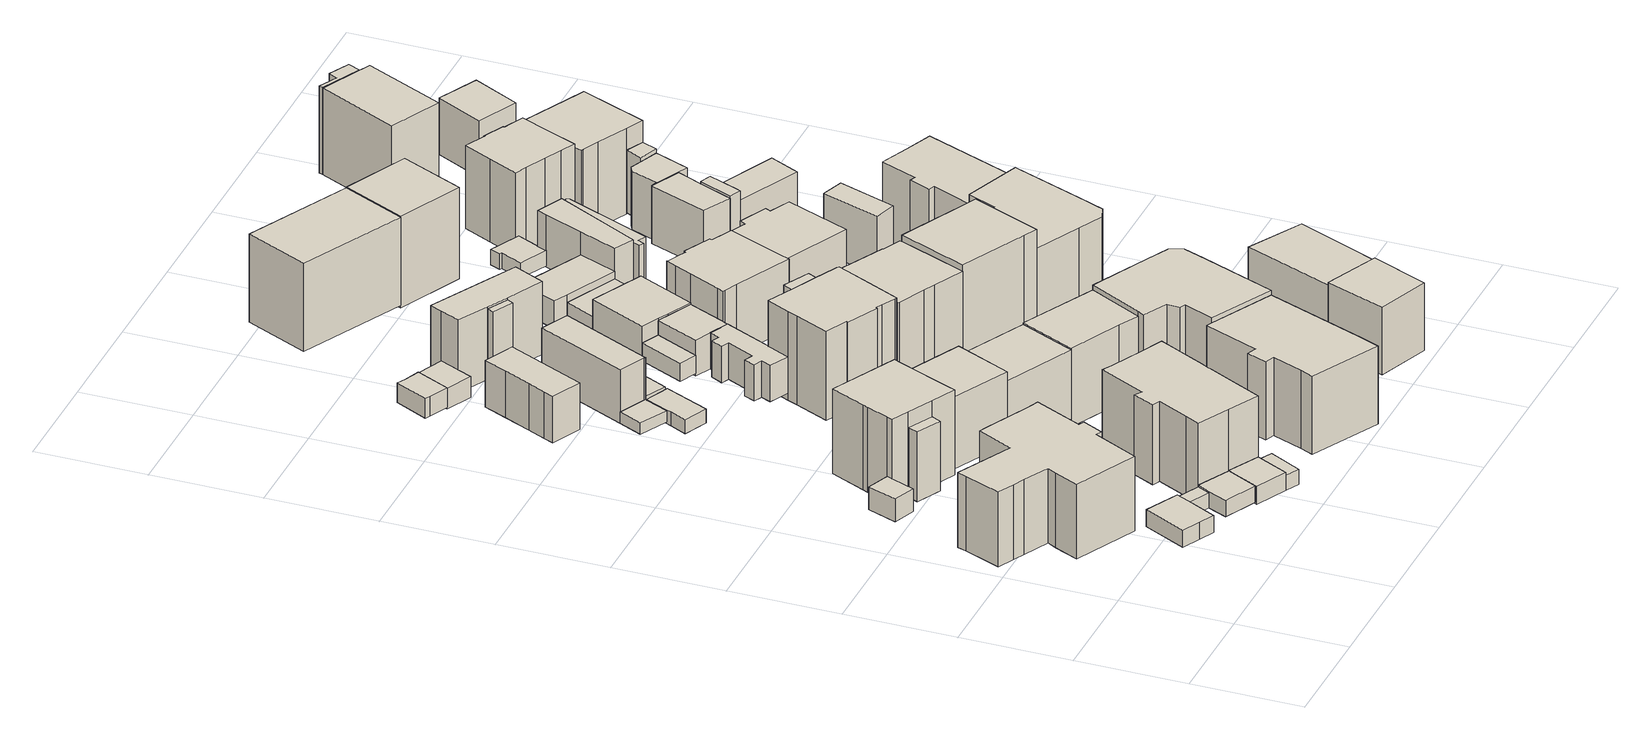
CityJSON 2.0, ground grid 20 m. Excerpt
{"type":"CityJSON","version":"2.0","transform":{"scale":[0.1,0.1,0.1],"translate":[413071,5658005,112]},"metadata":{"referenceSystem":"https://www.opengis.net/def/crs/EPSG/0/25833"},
"CityObjects":{
"building1":{"type":"Building","attributes":{"Dachtyp_tdc":"tdcFreeFormRoof","Gemeindeschluessel":14612000,"Dachneigung":28.97,"QualitaetDacherkennung":70,"Geometrietyp2DReferenz":"3000","measuredHeight":5.08,"function":"31001_9998","roofType":"5000"},"geometry":[{"type":"Solid","lod":"1","boundaries":[[[[0,1,2,3,4]],[[5,6,7,8,9]],[[4,6,5,0]],[[3,7,6,4]],[[2,8,7,3]],[[1,9,8,2]],[[0,5,9,1]]]]}]},
"building2":{"type":"Building","attributes":{"Dachtyp_tdc":"tdcFreeFormRoof","Gemeindeschluessel":14612000,"Dachneigung":12.98,"QualitaetDacherkennung":11,"Geometrietyp2DReferenz":"3000","measuredHeight":14.84,"function":"31001_9998","roofType":"5000"},"geometry":[{"type":"Solid","lod":"1","boundaries":[[[[10,11,12,13,14,15,16,17,18,19,20,21,22,23,24,25,26,27,28,29]],[[30,31,32,33,34,35,36,37,38,39,40,41,42,43,44,45,46,47,48,49]],[[29,31,30,10]],[[28,32,31,29]],[[27,33,32,28]],[[26,34,33,27]],[[25,35,34,26]],[[24,36,35,25]],[[23,37,36,24]],[[22,38,37,23]],[[21,39,38,22]],[[20,40,39,21]],[[19,41,40,20]],[[18,42,41,19]],[[17,43,42,18]],[[16,44,43,17]],[[15,45,44,16]],[[14,46,45,15]],[[13,47,46,14]],[[12,48,47,13]],[[11,49,48,12]],[[10,30,49,11]]]]}]},
"building3":{"type":"Building","attributes":{"Dachtyp_tdc":"tdcPolyFlatRoof","Gemeindeschluessel":14612000,"Dachneigung":4.79,"QualitaetDacherkennung":86,"Geometrietyp2DReferenz":"3000","measuredHeight":3.62,"function":"31001_9998","roofType":"2100"},"geometry":[{"type":"Solid","lod":"1","boundaries":[[[[50,51,52,53,54,55]],[[56,57,58,59,60,61]],[[55,57,56,50]],[[54,58,57,55]],[[53,59,58,54]],[[52,60,59,53]],[[51,61,60,52]],[[50,56,61,51]]]]}]},
"building4":{"type":"Building","attributes":{"Dachtyp_tdc":"tdcPolyFlatRoof","Gemeindeschluessel":14612000,"Dachneigung":4.87,"QualitaetDacherkennung":58,"Geometrietyp2DReferenz":"3000","measuredHeight":2.89,"function":"31001_9998","roofType":"2100"},"geometry":[{"type":"Solid","lod":"1","boundaries":[[[[62,63,64,65]],[[66,67,60,59]],[[65,67,66,62]],[[64,60,67,65]],[[63,59,60,64]],[[62,66,59,63]]]]}]},
"building5":{"type":"Building","attributes":{"Dachtyp_tdc":"tdcPolyFlatRoof","Gemeindeschluessel":14612000,"Dachneigung":4.2,"QualitaetDacherkennung":63,"Geometrietyp2DReferenz":"3000","measuredHeight":3.38,"function":"31001_9998","roofType":"2100"},"geometry":[{"type":"Solid","lod":"1","boundaries":[[[[68,69,70,71,72]],[[73,67,66,74,75]],[[72,67,73,68]],[[71,66,67,72]],[[70,74,66,71]],[[69,75,74,70]],[[68,73,75,69]]]]}]},
"building6":{"type":"Building","attributes":{"Gemeindeschluessel":14612000,"Geometrietyp2DReferenz":"3000","function":"31001_9998","roofType":"9999"},"children":["building6-1","building6-2"]},
"building6-1":{"type":"BuildingPart","attributes":{"Dachtyp_tdc":"tdcGableRoof","Dachneigung":39.52,"QualitaetDacherkennung":71,"Geometrietyp2DReferenz":"3000","measuredHeight":18.84,"roofType":"3100"},"parents":["building6"],"geometry":[{"type":"Solid","lod":"1","boundaries":[[[[76,77,78,79,80,81,82,83,84,85,86]],[[87,88,89,90,91,92,93,94,95,96,97]],[[85,88,87,86]],[[84,89,88,85]],[[83,90,89,84]],[[82,91,90,83]],[[81,92,91,82]],[[80,93,92,81]],[[79,94,93,80]],[[78,95,94,79]],[[77,96,95,78]],[[76,97,96,77]],[[86,87,97,76]]]]}]},
"building6-2":{"type":"BuildingPart","attributes":{"Dachtyp_tdc":"tdcHipAndGableRoof","Dachneigung":67.77,"QualitaetDacherkennung":29,"Geometrietyp2DReferenz":"3000","measuredHeight":15.01,"roofType":"5000"},"parents":["building6"],"geometry":[{"type":"Solid","lod":"1","boundaries":[[[[98,99,100,101]],[[102,103,88,87]],[[101,102,87,98]],[[100,103,102,101]],[[99,88,103,100]],[[98,87,88,99]]]]}]},
"building7":{"type":"Building","attributes":{"Dachtyp_tdc":"tdcPolyFlatRoof","Gemeindeschluessel":14612000,"Dachneigung":4.11,"QualitaetDacherkennung":63,"Geometrietyp2DReferenz":"3000","measuredHeight":3.63,"function":"31001_9998","roofType":"2100"},"geometry":[{"type":"Solid","lod":"1","boundaries":[[[[104,105,106,107,108]],[[109,110,111,112,113]],[[108,110,109,104]],[[107,111,110,108]],[[106,112,111,107]],[[105,113,112,106]],[[104,109,113,105]]]]}]},
"building8":{"type":"Building","attributes":{"Dachtyp_tdc":"tdcPolyFlatRoof","Gemeindeschluessel":14612000,"Dachneigung":7.15,"QualitaetDacherkennung":69,"Geometrietyp2DReferenz":"3000","measuredHeight":3.94,"function":"31001_9998","roofType":"2100"},"geometry":[{"type":"Solid","lod":"1","boundaries":[[[[114,115,116,117]],[[118,119,120,121]],[[117,119,118,114]],[[116,120,119,117]],[[115,121,120,116]],[[114,118,121,115]]]]}]},
"building9":{"type":"Building","attributes":{"Dachtyp_tdc":"tdcPolyFlatRoof","Gemeindeschluessel":14612000,"Dachneigung":0,"QualitaetDacherkennung":0,"Geometrietyp2DReferenz":"3000","BezugspunktDach":"2000","measuredHeight":3,"function":"31001_9998"},"geometry":[{"type":"Solid","lod":"1","boundaries":[[[[122,123,124,125]],[[126,127,128,129]],[[125,127,126,122]],[[124,128,127,125]],[[123,129,128,124]],[[122,126,129,123]]]]}]},
"building10":{"type":"Building","attributes":{"Dachtyp_tdc":"tdcPolyFlatRoof","Gemeindeschluessel":14612000,"Dachneigung":3.22,"QualitaetDacherkennung":76,"Geometrietyp2DReferenz":"3000","measuredHeight":3.01,"function":"31001_9998","roofType":"2100"},"geometry":[{"type":"Solid","lod":"1","boundaries":[[[[130,131,132,133]],[[134,113,112,135]],[[133,113,134,130]],[[132,112,113,133]],[[131,135,112,132]],[[130,134,135,131]]]]}]},
"building11":{"type":"Building","attributes":{"Dachtyp_tdc":"tdcPolyFlatRoof","Gemeindeschluessel":14612000,"Dachneigung":4.57,"QualitaetDacherkennung":74,"Geometrietyp2DReferenz":"3000","measuredHeight":4.36,"function":"31001_9998","roofType":"2100"},"geometry":[{"type":"Solid","lod":"1","boundaries":[[[[136,137,138,139]],[[140,141,142,143]],[[139,141,140,136]],[[138,142,141,139]],[[137,143,142,138]],[[136,140,143,137]]]]}]},
"building12":{"type":"Building","attributes":{"Dachtyp_tdc":"tdcPolyFlatRoof","Gemeindeschluessel":14612000,"Dachneigung":24.05,"QualitaetDacherkennung":60,"Geometrietyp2DReferenz":"3000","measuredHeight":4.65,"function":"31001_9998","roofType":"2100"},"geometry":[{"type":"Solid","lod":"1","boundaries":[[[[144,145,146,147,148,149,150]],[[151,152,153,154,155,156,157]],[[150,152,151,144]],[[149,153,152,150]],[[148,154,153,149]],[[147,155,154,148]],[[146,156,155,147]],[[145,157,156,146]],[[144,151,157,145]]]]}]},
"building13":{"type":"Building","attributes":{"Dachtyp_tdc":"tdcFreeFormRoof","Gemeindeschluessel":14612000,"Dachneigung":0.063,"QualitaetDacherkennung":58,"Geometrietyp2DReferenz":"3000","measuredHeight":9.93,"function":"31001_9998","roofType":"5000"},"geometry":[{"type":"Solid","lod":"1","boundaries":[[[[158,159,160,161,162,163,164]],[[165,166,167,168,169,170,171]],[[164,166,165,158]],[[163,167,166,164]],[[162,168,167,163]],[[161,169,168,162]],[[160,170,169,161]],[[159,171,170,160]],[[158,165,171,159]]]]}]},
"building14":{"type":"Building","attributes":{"Dachtyp_tdc":"tdcPolyFlatRoof","Gemeindeschluessel":14612000,"Dachneigung":0,"QualitaetDacherkennung":59,"Geometrietyp2DReferenz":"3000","measuredHeight":2.16,"function":"31001_9998","roofType":"1000"},"geometry":[{"type":"Solid","lod":"1","boundaries":[[[[172,173,174,175,176,177]],[[178,179,180,181,182,183]],[[177,179,178,172]],[[176,180,179,177]],[[175,181,180,176]],[[174,182,181,175]],[[173,183,182,174]],[[172,178,183,173]]]]}]},
"building15":{"type":"Building","attributes":{"Dachtyp_tdc":"tdcGableRoof","Gemeindeschluessel":14612000,"Dachneigung":27.13,"QualitaetDacherkennung":42,"Geometrietyp2DReferenz":"3000","measuredHeight":15.04,"function":"31001_9998","roofType":"3100"},"geometry":[{"type":"Solid","lod":"1","boundaries":[[[[184,185,186,187]],[[188,189,190,191]],[[187,189,188,184]],[[186,190,189,187]],[[185,191,190,186]],[[184,188,191,185]]]]}]},
"building16":{"type":"Building","attributes":{"Dachtyp_tdc":"tdcPolyFlatRoof","Gemeindeschluessel":14612000,"Dachneigung":0,"QualitaetDacherkennung":62,"Geometrietyp2DReferenz":"3000","measuredHeight":3.72,"function":"31001_9998","roofType":"1000"},"geometry":[{"type":"Solid","lod":"1","boundaries":[[[[192,193,194,195,196,197]],[[198,199,200,201,202,203]],[[197,199,198,192]],[[196,200,199,197]],[[195,201,200,196]],[[194,202,201,195]],[[193,203,202,194]],[[192,198,203,193]]]]}]},
"building17":{"type":"Building","attributes":{"Dachtyp_tdc":"tdcFreeFormRoof","Gemeindeschluessel":14612000,"Dachneigung":26.58,"QualitaetDacherkennung":70,"Geometrietyp2DReferenz":"3000","measuredHeight":16.91,"function":"31001_9998","roofType":"5000"},"geometry":[{"type":"Solid","lod":"1","boundaries":[[[[204,205,206,207,208,209,210,211,212,213,214,215,216,217,218,219]],[[220,221,222,223,224,225,226,227,228,229,230,231,232,233,234,235]],[[219,221,220,204]],[[218,222,221,219]],[[217,223,222,218]],[[216,224,223,217]],[[215,225,224,216]],[[214,226,225,215]],[[213,227,226,214]],[[212,228,227,213]],[[211,229,228,212]],[[210,230,229,211]],[[209,231,230,210]],[[208,232,231,209]],[[207,233,232,208]],[[206,234,233,207]],[[205,235,234,206]],[[204,220,235,205]]]]}]},
"building18":{"type":"Building","attributes":{"Dachtyp_tdc":"tdcPolyFlatRoof","Gemeindeschluessel":14612000,"Dachneigung":6.59,"QualitaetDacherkennung":71,"Geometrietyp2DReferenz":"3000","measuredHeight":2.91,"function":"31001_2463","roofType":"2100"},"geometry":[{"type":"Solid","lod":"1","boundaries":[[[[236,237,238,239,240,241]],[[242,243,244,245,246,247]],[[241,243,242,236]],[[240,244,243,241]],[[239,245,244,240]],[[238,246,245,239]],[[237,247,246,238]],[[236,242,247,237]]]]}]},
"building19":{"type":"Building","attributes":{"Gemeindeschluessel":14612000,"Dachtyp_tdc":"tdcPolyFlatRoof","Dachneigung":0,"QualitaetDacherkennung":54,"Geometrietyp2DReferenz":"3000","measuredHeight":3.92,"function":"31001_9998","roofType":"1000"},"geometry":[{"type":"Solid","lod":"1","boundaries":[[[[248,249,250,251,252]],[[253,254,255,256,257]],[[252,254,253,248]],[[251,255,254,252]],[[250,256,255,251]],[[249,257,256,250]],[[248,253,257,249]]]]}]},
"building20":{"type":"Building","attributes":{"Dachtyp_tdc":"tdcPolyFlatRoof","Gemeindeschluessel":14612000,"Dachneigung":25.85,"QualitaetDacherkennung":70,"Geometrietyp2DReferenz":"3000","measuredHeight":11.39,"function":"31001_9998","roofType":"2100"},"geometry":[{"type":"Solid","lod":"1","boundaries":[[[[258,259,260,261,262,263]],[[180,264,265,266,182,181]],[[263,264,180,258]],[[262,265,264,263]],[[261,266,265,262]],[[260,182,266,261]],[[259,181,182,260]],[[258,180,181,259]]]]}]},
"building21":{"type":"Building","attributes":{"Dachtyp_tdc":"tdcPolyFlatRoof","Gemeindeschluessel":14612000,"Dachneigung":3.37,"QualitaetDacherkennung":34,"Geometrietyp2DReferenz":"3000","measuredHeight":2.58,"function":"31001_9998","roofType":"2100"},"geometry":[{"type":"Solid","lod":"1","boundaries":[[[[267,268,269,270]],[[271,272,273,274]],[[270,272,271,267]],[[269,273,272,270]],[[268,274,273,269]],[[267,271,274,268]]]]}]},
"building22":{"type":"Building","attributes":{"Dachtyp_tdc":"tdcGableRoof","Gemeindeschluessel":14612000,"Dachneigung":31.36,"QualitaetDacherkennung":52,"Geometrietyp2DReferenz":"3000","measuredHeight":14.71,"function":"31001_9998","roofType":"3100"},"geometry":[{"type":"Solid","lod":"1","boundaries":[[[[275,276,277,278]],[[279,280,281,282]],[[278,280,279,275]],[[277,281,280,278]],[[276,282,281,277]],[[275,279,282,276]]]]}]},
"building23":{"type":"Building","attributes":{"Gemeindeschluessel":14612000,"Geometrietyp2DReferenz":"3000","function":"31001_2463","roofType":"9999"},"children":["building23-1","building23-2"]},
"building23-1":{"type":"BuildingPart","attributes":{"Dachtyp_tdc":"tdcFreeFormRoof","Dachneigung":55.5,"QualitaetDacherkennung":16,"Geometrietyp2DReferenz":"3000","measuredHeight":4.46,"roofType":"5000"},"parents":["building23"],"geometry":[{"type":"Solid","lod":"1","boundaries":[[[[283,284,285,286]],[[287,288,289,290]],[[286,288,287,283]],[[285,289,288,286]],[[284,290,289,285]],[[283,287,290,284]]]]}]},
"building23-2":{"type":"BuildingPart","attributes":{"Dachtyp_tdc":"tdcPolyFlatRoof","Dachneigung":5.6,"QualitaetDacherkennung":72,"Geometrietyp2DReferenz":"3000","measuredHeight":2.86,"roofType":"2100"},"parents":["building23"],"geometry":[{"type":"Solid","lod":"1","boundaries":[[[[291,292,293,294,295]],[[296,297,287,290,298]],[[295,297,296,291]],[[294,287,297,295]],[[293,290,287,294]],[[292,298,290,293]],[[291,296,298,292]]]]}]},
"building24":{"type":"Building","attributes":{"Gemeindeschluessel":14612000,"Geometrietyp2DReferenz":"3000","function":"31001_9998","roofType":"9999"},"children":["building24-1","building24-2"]},
"building24-1":{"type":"BuildingPart","attributes":{"Dachtyp_tdc":"tdcFreeFormRoof","Dachneigung":40.85,"QualitaetDacherkennung":11,"Geometrietyp2DReferenz":"3000","measuredHeight":13.61,"roofType":"5000"},"parents":["building24"],"geometry":[{"type":"Solid","lod":"1","boundaries":[[[[299,300,301,302]],[[303,304,305,306]],[[301,304,303,302]],[[300,305,304,301]],[[299,306,305,300]],[[302,303,306,299]]]]}]},
"building24-2":{"type":"BuildingPart","attributes":{"Dachtyp_tdc":"tdcPolyFlatRoof","Dachneigung":4.51,"QualitaetDacherkennung":63,"Geometrietyp2DReferenz":"3000","measuredHeight":14.04,"roofType":"2100"},"parents":["building24"],"geometry":[{"type":"Solid","lod":"1","boundaries":[[[[307,308,309,310,311,312,313,314]],[[315,304,303,316,317,318,319,320]],[[314,304,315,307]],[[313,303,304,314]],[[312,316,303,313]],[[311,317,316,312]],[[310,318,317,311]],[[309,319,318,310]],[[308,320,319,309]],[[307,315,320,308]]]]}]},
"building25":{"type":"Building","attributes":{"Gemeindeschluessel":14612000,"Geometrietyp2DReferenz":"3000","function":"31001_9998","roofType":"9999"},"children":["building25-1","building25-2"]},
"building25-1":{"type":"BuildingPart","attributes":{"Dachtyp_tdc":"tdcGableRoof","Dachneigung":34.67,"QualitaetDacherkennung":58,"Geometrietyp2DReferenz":"3000","measuredHeight":17.63,"roofType":"3100"},"parents":["building25"],"geometry":[{"type":"Solid","lod":"1","boundaries":[[[[321,322,323,324]],[[325,326,327,328]],[[324,325,328,321]],[[323,326,325,324]],[[322,327,326,323]],[[321,328,327,322]]]]}]},
"building25-2":{"type":"BuildingPart","attributes":{"Dachtyp_tdc":"tdcGableRoof","Dachneigung":24.84,"QualitaetDacherkennung":71,"Geometrietyp2DReferenz":"3000","measuredHeight":18.42,"roofType":"3100"},"parents":["building25"],"geometry":[{"type":"Solid","lod":"1","boundaries":[[[[329,330,331,332,333,334,335,336,337,338,339,340,341,342,343,344,345]],[[346,347,348,349,350,351,352,353,354,328,327,355,356,357,358,359,360]],[[345,347,346,329]],[[344,348,347,345]],[[343,349,348,344]],[[342,350,349,343]],[[341,351,350,342]],[[340,352,351,341]],[[339,353,352,340]],[[338,354,353,339]],[[337,328,354,338]],[[336,327,328,337]],[[335,355,327,336]],[[334,356,355,335]],[[333,357,356,334]],[[332,358,357,333]],[[331,359,358,332]],[[330,360,359,331]],[[329,346,360,330]]]]}]},
"building26":{"type":"Building","attributes":{"Dachtyp_tdc":"tdcPolyFlatRoof","Gemeindeschluessel":14612000,"Dachneigung":0,"QualitaetDacherkennung":76,"Geometrietyp2DReferenz":"3000","measuredHeight":3.4,"function":"31001_9998","roofType":"1000"},"geometry":[{"type":"Solid","lod":"1","boundaries":[[[[361,362,363,364]],[[365,366,367,368]],[[364,366,365,361]],[[363,367,366,364]],[[362,368,367,363]],[[361,365,368,362]]]]}]},
"building27":{"type":"Building","attributes":{"Dachtyp_tdc":"tdcFreeFormRoof","Gemeindeschluessel":14612000,"Dachneigung":31.6,"QualitaetDacherkennung":63,"Geometrietyp2DReferenz":"3000","measuredHeight":17.41,"function":"31001_9998","roofType":"5000"},"geometry":[{"type":"Solid","lod":"1","boundaries":[[[[369,370,371,372,373,374,375,376,377,378,379]],[[380,381,382,383,384,385,386,387,388,389,390]],[[379,381,380,369]],[[378,382,381,379]],[[377,383,382,378]],[[376,384,383,377]],[[375,385,384,376]],[[374,386,385,375]],[[373,387,386,374]],[[372,388,387,373]],[[371,389,388,372]],[[370,390,389,371]],[[369,380,390,370]]]]}]},
"building28":{"type":"Building","attributes":{"Gemeindeschluessel":14612000,"Geometrietyp2DReferenz":"3000","function":"31001_9998","roofType":"9999"},"children":["building28-1","building28-2"]},
"building28-1":{"type":"BuildingPart","attributes":{"Dachtyp_tdc":"tdcPolyFlatRoof","Dachneigung":4.21,"QualitaetDacherkennung":42,"Geometrietyp2DReferenz":"3000","measuredHeight":6.97,"roofType":"2100"},"parents":["building28"],"geometry":[{"type":"Solid","lod":"1","boundaries":[[[[391,392,393,394,395,396,397]],[[398,399,400,401,402,403,404]],[[397,399,398,391]],[[396,400,399,397]],[[395,401,400,396]],[[394,402,401,395]],[[393,403,402,394]],[[392,404,403,393]],[[391,398,404,392]]]]}]},
"building28-2":{"type":"BuildingPart","attributes":{"Dachtyp_tdc":"tdcPolyFlatRoof","Dachneigung":4.27,"QualitaetDacherkennung":75,"Geometrietyp2DReferenz":"3000","measuredHeight":7.03,"roofType":"2100"},"parents":["building28"],"geometry":[{"type":"Solid","lod":"1","boundaries":[[[[405,406,407,408,409,410,411,412,413,414,415,416,417]],[[404,418,419,420,421,422,423,424,425,426,427,428,398]],[[417,418,404,405]],[[416,419,418,417]],[[415,420,419,416]],[[414,421,420,415]],[[413,422,421,414]],[[412,423,422,413]],[[411,424,423,412]],[[410,425,424,411]],[[409,426,425,410]],[[408,427,426,409]],[[407,428,427,408]],[[406,398,428,407]],[[405,404,398,406]]]]}]},
"building29":{"type":"Building","attributes":{"Dachtyp_tdc":"tdcGableRoof","Gemeindeschluessel":14612000,"Dachneigung":23.75,"QualitaetDacherkennung":70,"Geometrietyp2DReferenz":"3000","measuredHeight":16.08,"function":"31001_9998","roofType":"3100"},"geometry":[{"type":"Solid","lod":"1","boundaries":[[[[429,430,431,432,433,434,435]],[[436,437,438,439,440,441,442]],[[435,437,436,429]],[[434,438,437,435]],[[433,439,438,434]],[[432,440,439,433]],[[431,441,440,432]],[[430,442,441,431]],[[429,436,442,430]]]]}]},
"building30":{"type":"Building","attributes":{"Gemeindeschluessel":14612000,"Geometrietyp2DReferenz":"3000","function":"31001_9998","roofType":"9999"},"children":["building30-1","building30-2"]},
"building30-1":{"type":"BuildingPart","attributes":{"Dachtyp_tdc":"tdcGableRoof","Dachneigung":31.48,"QualitaetDacherkennung":69,"Geometrietyp2DReferenz":"3000","measuredHeight":19.11,"roofType":"3100"},"parents":["building30"],"geometry":[{"type":"Solid","lod":"1","boundaries":[[[[443,444,445,446,447,448,449,450,451,452,453,454,455,456,457]],[[458,459,460,461,462,463,464,465,466,467,468,469,470,471,472]],[[456,459,458,457]],[[455,460,459,456]],[[454,461,460,455]],[[453,462,461,454]],[[452,463,462,453]],[[451,464,463,452]],[[450,465,464,451]],[[449,466,465,450]],[[448,467,466,449]],[[447,468,467,448]],[[446,469,468,447]],[[445,470,469,446]],[[444,471,470,445]],[[443,472,471,444]],[[457,458,472,443]]]]}]},
"building30-2":{"type":"BuildingPart","attributes":{"Dachtyp_tdc":"tdcFreeFormRoof","Dachneigung":70.16,"QualitaetDacherkennung":27,"Geometrietyp2DReferenz":"3000","measuredHeight":16.49,"roofType":"5000"},"parents":["building30"],"geometry":[{"type":"Solid","lod":"1","boundaries":[[[[473,474,475,476,477,478]],[[479,480,481,482,459,458]],[[478,480,479,473]],[[477,481,480,478]],[[476,482,481,477]],[[475,459,482,476]],[[474,458,459,475]],[[473,479,458,474]]]]}]},
"building31":{"type":"Building","attributes":{"Dachtyp_tdc":"tdcPolyFlatRoof","Gemeindeschluessel":14612000,"Dachneigung":0,"QualitaetDacherkennung":79,"Geometrietyp2DReferenz":"3000","measuredHeight":6.91,"function":"31001_9998","roofType":"1000"},"geometry":[{"type":"Solid","lod":"1","boundaries":[[[[483,484,485,486,487,488,489]],[[400,490,491,492,493,402,401]],[[489,490,400,483]],[[488,491,490,489]],[[487,492,491,488]],[[486,493,492,487]],[[485,402,493,486]],[[484,401,402,485]],[[483,400,401,484]]]]}]},
"building32":{"type":"Building","attributes":{"Dachtyp_tdc":"tdcPolyFlatRoof","Gemeindeschluessel":14612000,"Dachneigung":0,"QualitaetDacherkennung":53,"Geometrietyp2DReferenz":"3000","measuredHeight":16.61,"function":"31001_9998","roofType":"1000"},"geometry":[{"type":"Solid","lod":"1","boundaries":[[[[494,495,496,497]],[[498,499,500,501]],[[497,499,498,494]],[[496,500,499,497]],[[495,501,500,496]],[[494,498,501,495]]]]}]},
"building33":{"type":"Building","attributes":{"Dachtyp_tdc":"tdcFreeFormRoof","Gemeindeschluessel":14612000,"Dachneigung":26.64,"QualitaetDacherkennung":24,"Geometrietyp2DReferenz":"3000","measuredHeight":17.65,"function":"31001_9998","roofType":"5000"},"geometry":[{"type":"Solid","lod":"1","boundaries":[[[[502,503,504,505,506,507,508,509,510,511,512,513]],[[514,515,516,517,518,519,520,521,522,523,524,525]],[[513,515,514,502]],[[512,516,515,513]],[[511,517,516,512]],[[510,518,517,511]],[[509,519,518,510]],[[508,520,519,509]],[[507,521,520,508]],[[506,522,521,507]],[[505,523,522,506]],[[504,524,523,505]],[[503,525,524,504]],[[502,514,525,503]]]]}]},
"building34":{"type":"Building","attributes":{"Dachtyp_tdc":"tdcCutGableRoof","Gemeindeschluessel":14612000,"Dachneigung":0.639,"QualitaetDacherkennung":66,"Geometrietyp2DReferenz":"3000","measuredHeight":13.72,"function":"31001_9998","roofType":"9999"},"geometry":[{"type":"Solid","lod":"1","boundaries":[[[[526,527,528,529,530,531,532,533,534,535,536,537,538,539,540,541,542,543]],[[544,545,546,547,548,549,550,551,552,553,554,555,556,557,558,559,560,561]],[[543,545,544,526]],[[542,546,545,543]],[[541,547,546,542]],[[540,548,547,541]],[[539,549,548,540]],[[538,550,549,539]],[[537,551,550,538]],[[536,552,551,537]],[[535,553,552,536]],[[534,554,553,535]],[[533,555,554,534]],[[532,556,555,533]],[[531,557,556,532]],[[530,558,557,531]],[[529,559,558,530]],[[528,560,559,529]],[[527,561,560,528]],[[526,544,561,527]]]]}]},
"building35":{"type":"Building","attributes":{"Dachtyp_tdc":"tdcPolyFlatRoof","Gemeindeschluessel":14612000,"Dachneigung":4.64,"QualitaetDacherkennung":68,"Geometrietyp2DReferenz":"3000","measuredHeight":3.99,"function":"31001_9998","roofType":"2100"},"geometry":[{"type":"Solid","lod":"1","boundaries":[[[[562,563,564,565,566]],[[491,567,568,569,492]],[[566,567,491,562]],[[565,568,567,566]],[[564,569,568,565]],[[563,492,569,564]],[[562,491,492,563]]]]}]},
"building36":{"type":"Building","attributes":{"Dachtyp_tdc":"tdcPolyFlatRoof","Gemeindeschluessel":14612000,"Dachneigung":4.26,"QualitaetDacherkennung":80,"Geometrietyp2DReferenz":"3000","measuredHeight":5.43,"function":"31001_9998","roofType":"2100"},"geometry":[{"type":"Solid","lod":"1","boundaries":[[[[570,571,572,573,574]],[[575,568,567,576,577]],[[574,568,575,570]],[[573,567,568,574]],[[572,576,567,573]],[[571,577,576,572]],[[570,575,577,571]]]]}]},
"building37":{"type":"Building","attributes":{"Dachtyp_tdc":"tdcGableRoof","Gemeindeschluessel":14612000,"Dachneigung":34.75,"QualitaetDacherkennung":77,"Geometrietyp2DReferenz":"3000","measuredHeight":21.73,"function":"31001_9998","roofType":"3100"},"geometry":[{"type":"Solid","lod":"1","boundaries":[[[[578,579,580,581,582,583]],[[584,585,586,587,588,589]],[[583,585,584,578]],[[582,586,585,583]],[[581,587,586,582]],[[580,588,587,581]],[[579,589,588,580]],[[578,584,589,579]]]]}]},
"building38":{"type":"Building","attributes":{"Dachtyp_tdc":"tdcGableRoof","Gemeindeschluessel":14612000,"Dachneigung":35.17,"QualitaetDacherkennung":52,"Geometrietyp2DReferenz":"3000","measuredHeight":14.52,"function":"31001_9998","roofType":"3100"},"geometry":[{"type":"Solid","lod":"1","boundaries":[[[[590,591,592,593]],[[594,595,596,597]],[[593,595,594,590]],[[592,596,595,593]],[[591,597,596,592]],[[590,594,597,591]]]]}]},
"building39":{"type":"Building","attributes":{"Dachtyp_tdc":"tdcFreeFormRoof","Gemeindeschluessel":14612000,"Dachneigung":23.35,"QualitaetDacherkennung":16,"Geometrietyp2DReferenz":"3000","measuredHeight":18.56,"function":"31001_9998","roofType":"5000"},"geometry":[{"type":"Solid","lod":"1","boundaries":[[[[598,599,600,601]],[[602,603,604,605]],[[601,603,602,598]],[[600,604,603,601]],[[599,605,604,600]],[[598,602,605,599]]]]}]},
"building40":{"type":"Building","attributes":{"Dachtyp_tdc":"tdcPolyFlatRoof","Gemeindeschluessel":14612000,"Dachneigung":0,"QualitaetDacherkennung":71,"Geometrietyp2DReferenz":"3000","measuredHeight":13.71,"function":"31001_9998","roofType":"1000"},"geometry":[{"type":"Solid","lod":"1","boundaries":[[[[606,607,608,609,610,611,612,613,614]],[[615,616,617,618,619,620,621,622,623]],[[614,616,615,606]],[[613,617,616,614]],[[612,618,617,613]],[[611,619,618,612]],[[610,620,619,611]],[[609,621,620,610]],[[608,622,621,609]],[[607,623,622,608]],[[606,615,623,607]]]]}]},
"building41":{"type":"Building","attributes":{"Gemeindeschluessel":14612000,"Geometrietyp2DReferenz":"3000","function":"31001_9998","roofType":"9999"},"children":["building41-1","building41-2"]},
"building41-1":{"type":"BuildingPart","attributes":{"Dachtyp_tdc":"tdcPolyFlatRoof","Dachneigung":22.25,"QualitaetDacherkennung":42,"Geometrietyp2DReferenz":"3000","measuredHeight":9.9,"roofType":"2100"},"parents":["building41"],"geometry":[{"type":"Solid","lod":"1","boundaries":[[[[624,625,626,627,628,629,630,631]],[[632,633,634,635,636,637,638,639]],[[631,633,632,624]],[[630,634,633,631]],[[629,635,634,630]],[[628,636,635,629]],[[627,637,636,628]],[[626,638,637,627]],[[625,639,638,626]],[[624,632,639,625]]]]}]},
"building41-2":{"type":"BuildingPart","attributes":{"Dachtyp_tdc":"tdcPolyFlatRoof","Dachneigung":2.77,"QualitaetDacherkennung":78,"Geometrietyp2DReferenz":"3000","measuredHeight":9.96,"roofType":"2100"},"parents":["building41"],"geometry":[{"type":"Solid","lod":"1","boundaries":[[[[640,641,642,643,644,645]],[[646,647,648,649,637,636]],[[645,647,646,640]],[[644,648,647,645]],[[643,649,648,644]],[[642,637,649,643]],[[641,636,637,642]],[[640,646,636,641]]]]}]},
"building42":{"type":"Building","attributes":{"Dachtyp_tdc":"tdcHipAndGableRoof","Gemeindeschluessel":14612000,"Dachneigung":11.36,"QualitaetDacherkennung":46,"Geometrietyp2DReferenz":"3000","measuredHeight":13.99,"function":"31001_9998","roofType":"5000"},"geometry":[{"type":"Solid","lod":"1","boundaries":[[[[650,651,652,653]],[[654,655,656,657]],[[653,655,654,650]],[[652,656,655,653]],[[651,657,656,652]],[[650,654,657,651]]]]}]},
"building43":{"type":"Building","attributes":{"Dachtyp_tdc":"tdcPolyFlatRoof","Gemeindeschluessel":14612000,"Dachneigung":3.51,"QualitaetDacherkennung":68,"Geometrietyp2DReferenz":"3000","measuredHeight":3.04,"function":"31001_9998","roofType":"2100"},"geometry":[{"type":"Solid","lod":"1","boundaries":[[[[658,659,660,661,662,663,664]],[[665,666,667,668,669,670,671]],[[664,666,665,658]],[[663,667,666,664]],[[662,668,667,663]],[[661,669,668,662]],[[660,670,669,661]],[[659,671,670,660]],[[658,665,671,659]]]]}]},
"building44":{"type":"Building","attributes":{"Dachtyp_tdc":"tdcFreeFormRoof","Gemeindeschluessel":14612000,"Dachneigung":28.77,"QualitaetDacherkennung":39,"Geometrietyp2DReferenz":"3000","measuredHeight":18.46,"function":"31001_9998","roofType":"5000"},"geometry":[{"type":"Solid","lod":"1","boundaries":[[[[672,673,674,675,676,677,678,679,680,681]],[[682,683,684,685,686,687,688,689,690,691]],[[681,683,682,672]],[[680,684,683,681]],[[679,685,684,680]],[[678,686,685,679]],[[677,687,686,678]],[[676,688,687,677]],[[675,689,688,676]],[[674,690,689,675]],[[673,691,690,674]],[[672,682,691,673]]]]}]},
"building45":{"type":"Building","attributes":{"Dachtyp_tdc":"tdcPolyFlatRoof","Gemeindeschluessel":14612000,"Dachneigung":4.04,"QualitaetDacherkennung":69,"Geometrietyp2DReferenz":"3000","measuredHeight":4.47,"function":"31001_9998","roofType":"2100"},"geometry":[{"type":"Solid","lod":"1","boundaries":[[[[692,693,694,695,696]],[[697,698,699,700,701]],[[696,698,697,692]],[[695,699,698,696]],[[694,700,699,695]],[[693,701,700,694]],[[692,697,701,693]]]]}]},
"building46":{"type":"Building","attributes":{"Dachtyp_tdc":"tdcFreeFormRoof","Gemeindeschluessel":14612000,"Dachneigung":61.52,"QualitaetDacherkennung":10,"Geometrietyp2DReferenz":"3000","measuredHeight":13.17,"function":"31001_9998","roofType":"5000"},"geometry":[{"type":"Solid","lod":"1","boundaries":[[[[702,703,704,705]],[[706,707,708,709]],[[705,707,706,702]],[[704,708,707,705]],[[703,709,708,704]],[[702,706,709,703]]]]}]},
"building47":{"type":"Building","attributes":{"Dachtyp_tdc":"tdcGableRoof","Gemeindeschluessel":14612000,"Dachneigung":15.38,"QualitaetDacherkennung":60,"Geometrietyp2DReferenz":"3000","measuredHeight":16.51,"function":"31001_9998","roofType":"3100"},"geometry":[{"type":"Solid","lod":"1","boundaries":[[[[710,711,712,713,714,715,716,717,718,719,720,721,722]],[[723,724,725,726,727,728,729,730,731,732,733,734,735]],[[722,724,723,710]],[[721,725,724,722]],[[720,726,725,721]],[[719,727,726,720]],[[718,728,727,719]],[[717,729,728,718]],[[716,730,729,717]],[[715,731,730,716]],[[714,732,731,715]],[[713,733,732,714]],[[712,734,733,713]],[[711,735,734,712]],[[710,723,735,711]]]]}]},
"building48":{"type":"Building","attributes":{"Gemeindeschluessel":14612000,"Geometrietyp2DReferenz":"3000","function":"31001_9998","roofType":"9999"},"children":["building48-1","building48-2","building48-3","building48-4"]},
"building48-1":{"type":"BuildingPart","attributes":{"Dachtyp_tdc":"tdcPolyFlatRoof","Dachneigung":6.73,"QualitaetDacherkennung":67,"Geometrietyp2DReferenz":"3000","measuredHeight":11.21,"roofType":"2100"},"parents":["building48"],"geometry":[{"type":"Solid","lod":"1","boundaries":[[[[736,737,738,739,740]],[[699,741,742,743,744]],[[740,741,699,736]],[[739,742,741,740]],[[738,743,742,739]],[[737,744,743,738]],[[736,699,744,737]]]]}]},
"building48-2":{"type":"BuildingPart","attributes":{"Dachtyp_tdc":"tdcPolyFlatRoof","Dachneigung":9.55,"QualitaetDacherkennung":60,"Geometrietyp2DReferenz":"3000","measuredHeight":11.58,"roofType":"2100"},"parents":["building48"],"geometry":[{"type":"Solid","lod":"1","boundaries":[[[[745,746,747,748,749,750,751,752]],[[753,754,755,756,742,741,757,758]],[[752,754,753,745]],[[751,755,754,752]],[[750,756,755,751]],[[749,742,756,750]],[[748,741,742,749]],[[747,757,741,748]],[[746,758,757,747]],[[745,753,758,746]]]]}]},
"building48-3":{"type":"BuildingPart","attributes":{"Dachtyp_tdc":"tdcPolyFlatRoof","Dachneigung":3.55,"QualitaetDacherkennung":56,"Geometrietyp2DReferenz":"3000","measuredHeight":11.83,"roofType":"2100"},"parents":["building48"],"geometry":[{"type":"Solid","lod":"1","boundaries":[[[[759,760,761,762]],[[755,754,763,764]],[[762,754,755,759]],[[761,763,754,762]],[[760,764,763,761]],[[759,755,764,760]]]]}]},
"building48-4":{"type":"BuildingPart","attributes":{"Dachtyp_tdc":"tdcPolyFlatRoof","Dachneigung":15.65,"QualitaetDacherkennung":58,"Geometrietyp2DReferenz":"3000","measuredHeight":11.69,"roofType":"2100"},"parents":["building48"],"geometry":[{"type":"Solid","lod":"1","boundaries":[[[[765,766,767,768,769]],[[770,771,700,744,743]],[[769,771,770,765]],[[768,700,771,769]],[[767,744,700,768]],[[766,743,744,767]],[[765,770,743,766]]]]}]},
"building49":{"type":"Building","attributes":{"Dachtyp_tdc":"tdcGableRoof","Gemeindeschluessel":14612000,"Dachneigung":31.32,"QualitaetDacherkennung":73,"Geometrietyp2DReferenz":"3000","measuredHeight":16.81,"function":"31001_9998","roofType":"3100"},"geometry":[{"type":"Solid","lod":"1","boundaries":[[[[772,773,774,775,776,777,778,779,780,781]],[[782,685,783,784,785,786,787,788,789,686]],[[781,685,782,772]],[[780,783,685,781]],[[779,784,783,780]],[[778,785,784,779]],[[777,786,785,778]],[[776,787,786,777]],[[775,788,787,776]],[[774,789,788,775]],[[773,686,789,774]],[[772,782,686,773]]]]}]},
"building50":{"type":"Building","attributes":{"Dachtyp_tdc":"tdcPolyFlatRoof","Gemeindeschluessel":14612000,"Dachneigung":5.36,"QualitaetDacherkennung":72,"Geometrietyp2DReferenz":"3000","measuredHeight":9.37,"function":"31001_9998","roofType":"2100"},"geometry":[{"type":"Solid","lod":"1","boundaries":[[[[790,791,792,793,794]],[[795,796,797,798,799]],[[794,796,795,790]],[[793,797,796,794]],[[792,798,797,793]],[[791,799,798,792]],[[790,795,799,791]]]]}]},
"building51":{"type":"Building","attributes":{"Dachtyp_tdc":"tdcFreeFormRoof","Gemeindeschluessel":14612000,"Dachneigung":32.64,"QualitaetDacherkennung":77,"Geometrietyp2DReferenz":"3000","measuredHeight":18.26,"function":"31001_9998","roofType":"5000"},"geometry":[{"type":"Solid","lod":"1","boundaries":[[[[800,801,802,803,804,805,806,807]],[[808,809,810,811,812,813,814,815]],[[807,809,808,800]],[[806,810,809,807]],[[805,811,810,806]],[[804,812,811,805]],[[803,813,812,804]],[[802,814,813,803]],[[801,815,814,802]],[[800,808,815,801]]]]}]},
"building52":{"type":"Building","attributes":{"Gemeindeschluessel":14612000,"Geometrietyp2DReferenz":"3000","function":"31001_9998","roofType":"9999"},"children":["building52-1","building52-2"]},
"building52-1":{"type":"BuildingPart","attributes":{"Dachtyp_tdc":"tdcPolyFlatRoof","Dachneigung":0,"QualitaetDacherkennung":52,"Geometrietyp2DReferenz":"3000","measuredHeight":16.26,"roofType":"1000"},"parents":["building52"],"geometry":[{"type":"Solid","lod":"1","boundaries":[[[[816,817,818,819,820]],[[821,822,823,824,825]],[[820,822,821,816]],[[819,823,822,820]],[[818,824,823,819]],[[817,825,824,818]],[[816,821,825,817]]]]}]},
"building52-2":{"type":"BuildingPart","attributes":{"Dachtyp_tdc":"tdcPolyFlatRoof","Dachneigung":0,"QualitaetDacherkennung":61,"Geometrietyp2DReferenz":"3000","measuredHeight":16.38,"roofType":"1000"},"parents":["building52"],"geometry":[{"type":"Solid","lod":"1","boundaries":[[[[826,827,828,829,830,831]],[[824,832,833,834,835,825]],[[831,832,824,826]],[[830,833,832,831]],[[829,834,833,830]],[[828,835,834,829]],[[827,825,835,828]],[[826,824,825,827]]]]}]},
"building53":{"type":"Building","attributes":{"Dachtyp_tdc":"tdcGableRoof","Gemeindeschluessel":14612000,"Dachneigung":50.14,"QualitaetDacherkennung":82,"Geometrietyp2DReferenz":"3000","measuredHeight":13.19,"function":"31001_9998","roofType":"3100"},"geometry":[{"type":"Solid","lod":"1","boundaries":[[[[836,837,838,839]],[[840,841,842,843]],[[839,841,840,836]],[[838,842,841,839]],[[837,843,842,838]],[[836,840,843,837]]]]}]}
},
"vertices":[
[31,598,94],[71,582,94],[88,625,94],[92,635,94],[51,651,94],[31,598,51],[51,651,51],[92,635,51],[88,625,51],[71,582,51],
[2,408,165],[32,393,165],[53,383,165],[100,360,165],[91,343,165],[70,299,165],[185,243,165],[226,326,165],[236,320,165],[237,322,165],[254,356,165],[255,358,165],[245,363,165],[286,450,165],[263,460,165],[180,500,165],[168,505,165],[137,440,165],[35,491,165],[29,474,165],[2,408,24],[29,474,24],[35,491,24],[137,440,24],[168,505,24],[180,500,24],[263,460,24],[286,450,24],[245,363,24],[255,358,24],[254,356,24],[237,322,24],[236,320,24],[226,326,24],[185,243,24],[70,299,24],[91,343,24],[100,360,24],[53,383,24],[32,393,24],
[201,138,54],[230,124,54],[258,179,54],[269,202,54],[208,232,54],[169,154,54],[201,138,22],[169,154,22],[208,232,22],[269,202,22],[258,179,22],[230,124,22],
[311,182,50],[269,202,50],[258,179,50],[299,159,50],[311,182,22],[299,159,22],
[283,124,53],[342,96,53],[370,152,53],[311,182,53],[299,159,53],[283,124,22],[370,152,22],[342,96,22],
[210,564,206],[219,587,206],[235,624,206],[263,689,206],[142,749,206],[113,685,206],[108,675,206],[92,635,206],[88,625,206],[119,609,206],[164,586,206],[164,586,46],[119,609,46],[88,625,46],[92,635,46],[108,675,46],[113,685,46],[142,749,46],[263,689,46],[235,624,46],[219,587,46],[210,564,46],
[164,586,177],[119,609,177],[110,590,177],[155,568,177],[155,568,46],[110,590,46],
[340,92,54],[397,64,54],[426,123,54],[370,152,54],[342,96,54],[340,92,20],[342,96,20],[370,152,20],[426,123,20],[397,64,20],
[286,450,77],[312,506,77],[288,517,77],[263,460,77],[286,450,39],[263,460,39],[288,517,39],[312,506,39],
[265,383,51],[350,342,51],[376,395,51],[291,437,51],[265,383,21],[291,437,21],[376,395,21],[350,342,21],
[422,51,49],[452,110,49],[426,123,49],[397,64,49],[422,51,20],[452,110,20],
[312,506,79],[286,450,79],[306,440,79],[331,497,79],[312,506,37],[331,497,37],[306,440,37],[286,450,37],
[329,428,74],[355,485,74],[360,496,74],[337,508,74],[331,497,74],[306,440,74],[314,436,74],[329,428,34],[314,436,34],[306,440,34],[331,497,34],[337,508,34],[360,496,34],[355,485,34],
[65,1245,151],[50,1212,151],[42,1194,151],[97,1169,151],[162,1311,151],[107,1336,151],[88,1293,151],[65,1245,63],[88,1293,63],[107,1336,63],[162,1311,63],[97,1169,63],[42,1194,63],[50,1212,63],
[174,1048,81],[193,1090,81],[195,1093,81],[192,1094,81],[143,1117,81],[123,1074,81],[174,1048,60],[123,1074,60],[143,1117,60],[192,1094,60],[195,1093,60],[193,1090,60],
[263,689,173],[219,587,173],[344,525,173],[390,627,173],[263,689,37],[390,627,37],[344,525,37],[219,587,37],
[30,1410,106],[40,1405,106],[74,1389,106],[103,1450,106],[74,1462,106],[60,1470,106],[30,1410,69],[60,1470,69],[74,1462,69],[103,1450,69],[74,1389,69],[40,1405,69],
[338,271,169],[352,265,169],[324,208,169],[311,182,169],[370,152,169],[426,123,169],[477,225,169],[480,232,169],[486,243,169],[513,297,169],[529,330,169],[484,351,169],[430,377,169],[412,387,169],[371,302,169],[357,311,169],[338,271,19],[357,311,19],[371,302,19],[412,387,19],[430,377,19],[484,351,19],[529,330,19],[513,297,19],[486,243,19],[480,232,19],[477,225,19],[426,123,19],[370,152,19],[311,182,19],[324,208,19],[352,265,19],
[155,1009,83],[199,990,83],[236,1071,83],[193,1090,83],[174,1048,83],[170,1039,83],[155,1009,57],[170,1039,57],[174,1048,57],[193,1090,57],[236,1071,57],[199,990,57],
[74,1389,105],[122,1367,105],[134,1393,105],[151,1429,105],[103,1450,105],[74,1389,66],[103,1450,66],[151,1429,66],[134,1393,66],[122,1367,66],
[143,1117,160],[192,1094,160],[195,1093,160],[196,1097,160],[271,1258,160],[220,1282,160],[220,1282,60],[271,1258,60],[196,1097,60],
[494,371,47],[440,397,47],[430,377,47],[484,351,47],[494,371,22],[484,351,22],[430,377,22],[440,397,22],
[471,464,156],[517,565,156],[390,627,156],[344,525,156],[471,464,26],[344,525,26],[390,627,26],[517,565,26],
[260,1234,92],[293,1219,92],[304,1242,92],[271,1258,92],[260,1234,57],[271,1258,57],[304,1242,57],[293,1219,57],
[239,1076,83],[304,1213,83],[293,1219,83],[260,1234,83],[196,1097,83],[239,1076,57],[196,1097,57],[304,1213,57],
[184,1352,195],[222,1333,195],[228,1344,195],[190,1364,195],[190,1364,62],[228,1344,62],[222,1333,62],[184,1352,62],
[295,1310,199],[322,1367,199],[280,1389,199],[161,1451,199],[151,1429,199],[134,1393,199],[190,1364,199],[228,1344,199],[295,1310,62],[134,1393,62],[151,1429,62],[161,1451,62],[280,1389,62],[322,1367,62],
[414,923,201],[462,900,201],[471,918,201],[423,942,201],[423,942,35],[471,918,35],[462,900,35],[414,923,35],
[418,771,203],[444,758,203],[448,757,203],[476,817,203],[505,878,203],[501,881,203],[476,893,203],[462,900,203],[414,923,203],[366,947,203],[346,905,203],[338,886,203],[310,825,203],[350,805,203],[348,803,203],[406,774,203],[408,777,203],[418,771,35],[408,777,35],[406,774,35],[348,803,35],[350,805,35],[310,825,35],[338,886,35],[346,905,35],[366,947,35],[476,893,35],[501,881,35],[505,878,35],[476,817,35],[448,757,35],[444,758,35],
[341,1063,88],[378,1142,88],[346,1157,88],[309,1077,88],[341,1063,54],[309,1077,54],[346,1157,54],[378,1142,54],
[544,156,159],[562,149,159],[540,93,159],[530,70,159],[656,5,159],[670,38,159],[742,223,159],[627,281,159],[617,286,159],[577,186,159],[559,193,159],[544,156,12],[559,193,12],[577,186,12],[617,286,12],[627,281,12],[742,223,12],[670,38,12],[656,5,12],[530,70,12],[540,93,12],[562,149,12],
[371,1049,116],[406,1033,116],[412,1043,116],[443,1111,116],[398,1132,116],[378,1142,116],[341,1063,116],[371,1049,49],[341,1063,49],[378,1142,49],[398,1132,49],[443,1111,49],[412,1043,49],[406,1033,49],
[406,1033,117],[371,1049,117],[362,1031,117],[348,1038,117],[337,1016,117],[351,1010,117],[327,960,117],[312,967,117],[303,947,117],[318,940,117],[310,922,117],[346,905,117],[366,947,117],[366,947,49],[346,905,49],[310,922,49],[318,940,49],[303,947,49],[312,967,49],[327,960,49],[351,1010,49],[337,1016,49],[348,1038,49],[362,1031,49],
[471,464,159],[566,418,159],[603,399,159],[629,449,159],[653,497,159],[517,565,159],[494,515,159],[471,464,11],[494,515,11],[517,565,11],[653,497,11],[629,449,11],[603,399,11],[566,418,11],
[507,882,195],[505,878,195],[476,817,195],[448,757,195],[446,754,195],[449,752,195],[499,729,195],[520,719,195],[576,692,195],[602,756,195],[627,817,195],[628,821,195],[593,837,195],[594,838,195],[540,865,195],[540,865,26],[594,838,26],[593,837,26],[628,821,26],[627,817,26],[602,756,26],[576,692,26],[520,719,26],[499,729,26],[449,752,26],[446,754,26],[448,757,26],[476,817,26],[505,878,26],[507,882,26],
[543,873,185],[540,865,185],[594,838,185],[598,846,185],[586,852,185],[565,862,185],[543,873,26],[565,862,26],[586,852,26],[598,846,26],
[378,1142,119],[398,1132,119],[443,1111,119],[467,1162,119],[492,1216,119],[396,1262,119],[346,1157,119],[346,1157,49],[396,1262,49],[492,1216,49],[467,1162,49],
[421,1698,220],[230,1792,220],[176,1677,220],[367,1583,220],[421,1698,54],[367,1583,54],[176,1677,54],[230,1792,54],
[649,336,168],[627,281,168],[742,223,168],[797,363,168],[811,400,168],[802,424,168],[761,445,168],[653,497,168],[603,399,168],[597,387,168],[640,364,168],[639,340,168],[649,336,10],[639,340,10],[640,364,10],[597,387,10],[603,399,10],[653,497,10],[761,445,10],[802,424,10],[811,400,10],[797,363,10],[742,223,10],[627,281,10],
[467,1162,173],[458,1143,173],[443,1111,173],[417,1054,173],[412,1043,173],[416,1041,173],[440,1030,173],[544,980,173],[548,989,173],[548,990,173],[586,1081,173],[594,1099,173],[555,1118,173],[557,1122,173],[506,1147,173],[504,1143,173],[495,1148,173],[471,1159,173],[467,1162,41],[471,1159,41],[495,1148,41],[504,1143,41],[506,1147,41],[557,1122,41],[555,1118,41],[594,1099,41],[586,1081,41],[548,990,41],[548,989,41],[544,980,41],[440,1030,41],[416,1041,41],[412,1043,41],[417,1054,41],[443,1111,41],[458,1143,41],
[396,1262,87],[492,1216,87],[517,1269,87],[518,1271,87],[421,1316,87],[421,1316,49],[518,1271,49],[517,1269,49],
[546,1341,101],[426,1398,101],[396,1329,101],[421,1316,101],[518,1271,101],[546,1341,49],[396,1329,49],[426,1398,49],
[722,621,207],[775,747,207],[749,759,207],[627,817,207],[576,692,207],[698,633,207],[722,621,14],[698,633,14],[576,692,14],[627,817,14],[749,759,14],[775,747,14],
[943,122,138],[845,164,138],[803,55,138],[899,19,138],[943,122,11],[899,19,11],[803,55,11],[845,164,11],
[539,1643,221],[421,1698,221],[367,1583,221],[486,1528,221],[539,1643,49],[486,1528,49],[367,1583,49],[421,1698,49],
[720,1048,167],[682,1066,167],[687,1076,167],[635,1100,167],[630,1089,167],[596,1105,167],[594,1099,167],[548,989,167],[673,931,167],[720,1048,30],[673,931,30],[548,989,30],[594,1099,30],[596,1105,30],[630,1089,30],[635,1100,30],[687,1076,30],[682,1066,30],
[578,1241,139],[643,1398,139],[641,1403,139],[632,1407,139],[554,1253,139],[548,1241,139],[557,1236,139],[563,1248,139],[578,1241,46],[563,1248,46],[557,1236,46],[548,1241,46],[554,1253,46],[632,1407,46],[641,1403,46],[643,1398,46],
[518,1271,144],[554,1253,144],[632,1407,144],[583,1430,144],[575,1412,144],[546,1341,144],[518,1271,46],[546,1341,46],[575,1412,46],[583,1430,46],
[845,164,133],[943,122,133],[1007,273,133],[908,327,133],[845,164,9],[908,327,9],[1007,273,9],[943,122,9],
[575,1412,77],[583,1430,77],[602,1470,77],[546,1497,77],[538,1478,77],[542,1476,77],[525,1437,77],[575,1412,48],[525,1437,48],[542,1476,48],[538,1478,48],[546,1497,48],[602,1470,48],[583,1430,48],
[775,747,171],[722,621,171],[806,580,171],[852,558,171],[875,566,171],[894,613,171],[945,744,171],[840,783,171],[819,731,171],[776,751,171],[775,747,6],[776,751,6],[819,731,6],[840,783,6],[945,744,6],[894,613,6],[875,566,6],[852,558,6],[806,580,6],[722,621,6],
[620,1165,72],[743,1107,72],[760,1148,72],[690,1184,72],[638,1211,72],[620,1165,29],[638,1211,29],[690,1184,29],[760,1148,29],[743,1107,29],
[824,908,131],[860,1013,131],[820,1027,131],[784,921,131],[824,908,19],[784,921,19],[820,1027,19],[860,1013,19],
[661,1448,194],[694,1432,194],[721,1419,194],[744,1474,194],[767,1527,194],[729,1544,194],[730,1546,194],[692,1565,194],[692,1563,194],[654,1582,194],[629,1530,194],[603,1476,194],[625,1466,194],[661,1448,37],[625,1466,37],[603,1476,37],[629,1530,37],[654,1582,37],[692,1563,37],[692,1565,37],[730,1546,37],[729,1544,37],[767,1527,37],[744,1474,37],[721,1419,37],[694,1432,37],
[690,1184,138],[740,1158,138],[765,1218,138],[785,1264,138],[731,1290,138],[731,1290,29],[785,1264,29],[765,1218,29],[740,1158,29],
[772,1341,139],[760,1335,139],[741,1286,139],[731,1290,139],[785,1264,139],[802,1256,139],[827,1319,139],[792,1333,139],[772,1341,29],[792,1333,29],[827,1319,29],[802,1256,29],[741,1286,29],[760,1335,29],
[827,1319,147],[838,1347,147],[806,1362,147],[792,1333,147],[806,1362,29],[838,1347,29],
[785,1210,143],[765,1218,143],[740,1158,143],[760,1148,143],[763,1155,143],[785,1210,29],[763,1155,29],
[894,763,153],[945,744,153],[1014,919,153],[964,939,153],[912,961,153],[886,894,153],[875,899,153],[859,860,153],[870,855,153],[840,783,153],[894,763,6],[870,855,6],[859,860,6],[875,899,6],[886,894,6],[912,961,6],[964,939,6],[1014,919,6],
[885,1098,119],[894,1117,119],[911,1152,119],[785,1210,119],[763,1155,119],[885,1098,28],[763,1155,28],[785,1210,28],[911,1152,28],[894,1117,28],
[721,1419,188],[715,1405,188],[720,1404,188],[750,1390,188],[806,1362,188],[838,1347,188],[888,1468,188],[767,1527,188],[721,1419,27],[767,1527,27],[888,1468,27],[838,1347,27],[806,1362,27],[750,1390,27],[720,1404,27],[715,1405,27],
[815,1810,204],[794,1820,204],[721,1855,204],[652,1709,204],[746,1664,204],[815,1810,41],[746,1664,41],[652,1709,41],[721,1855,41],[794,1820,41],
[721,1855,205],[794,1820,205],[804,1842,205],[766,1861,205],[758,1845,205],[724,1862,205],[724,1862,41],[758,1845,41],[766,1861,41],[804,1842,41],
[937,1673,137],[864,1709,137],[821,1623,137],[894,1588,137],[937,1673,30],[894,1588,30],[821,1623,30],[864,1709,30]
]}
